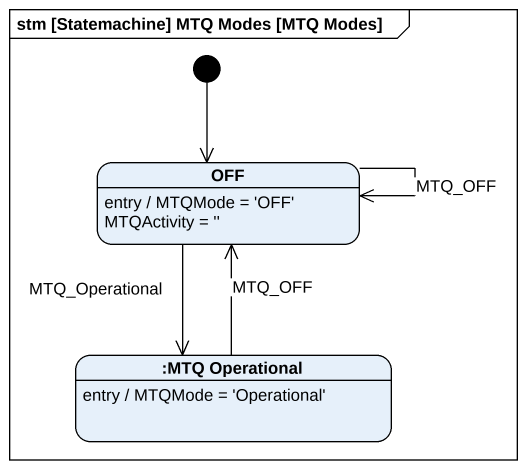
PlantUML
@startuml
mainframe stm [Statemachine] MTQ Modes [MTQ Modes]
hide empty description
state OFF
OFF : entry / MTQMode = 'OFF' MTQActivity = ''
state ":MTQ Operational" as MTQ_Operational
MTQ_Operational : entry / MTQMode = 'Operational'
[*] --> OFF
OFF --> OFF : MTQ_OFF
OFF --> MTQ_Operational : MTQ_Operational
MTQ_Operational -up-> OFF : MTQ_OFF
@enduml
